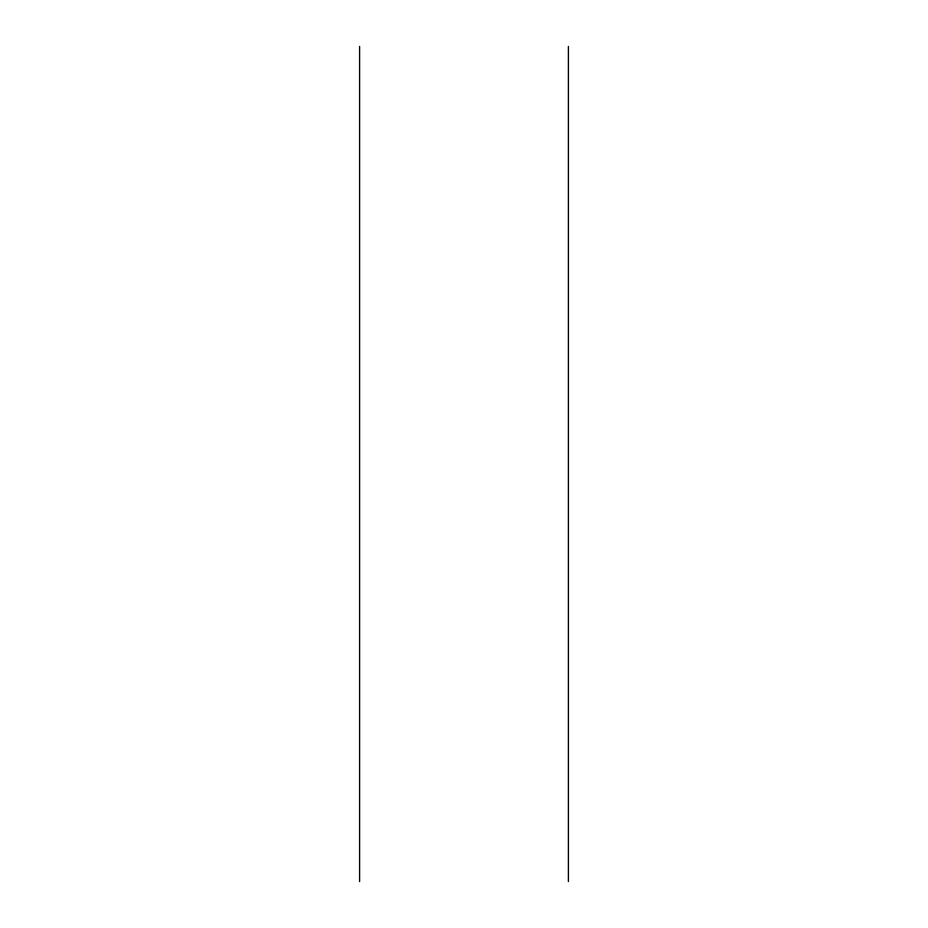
<?xml version="1.0" encoding="UTF-8"?>
<svg xmlns="http://www.w3.org/2000/svg" width="928" height="928" viewBox="0 0 928 928"><rect width="100%" height="100%" fill="white"/><g stroke="black" fill="none" stroke-linecap="round" stroke-linejoin="round"><path stroke-width="1.39" d="M568.4 46.4L568.4 881.6M359.6 46.4L359.6 881.6"/></g></svg>
